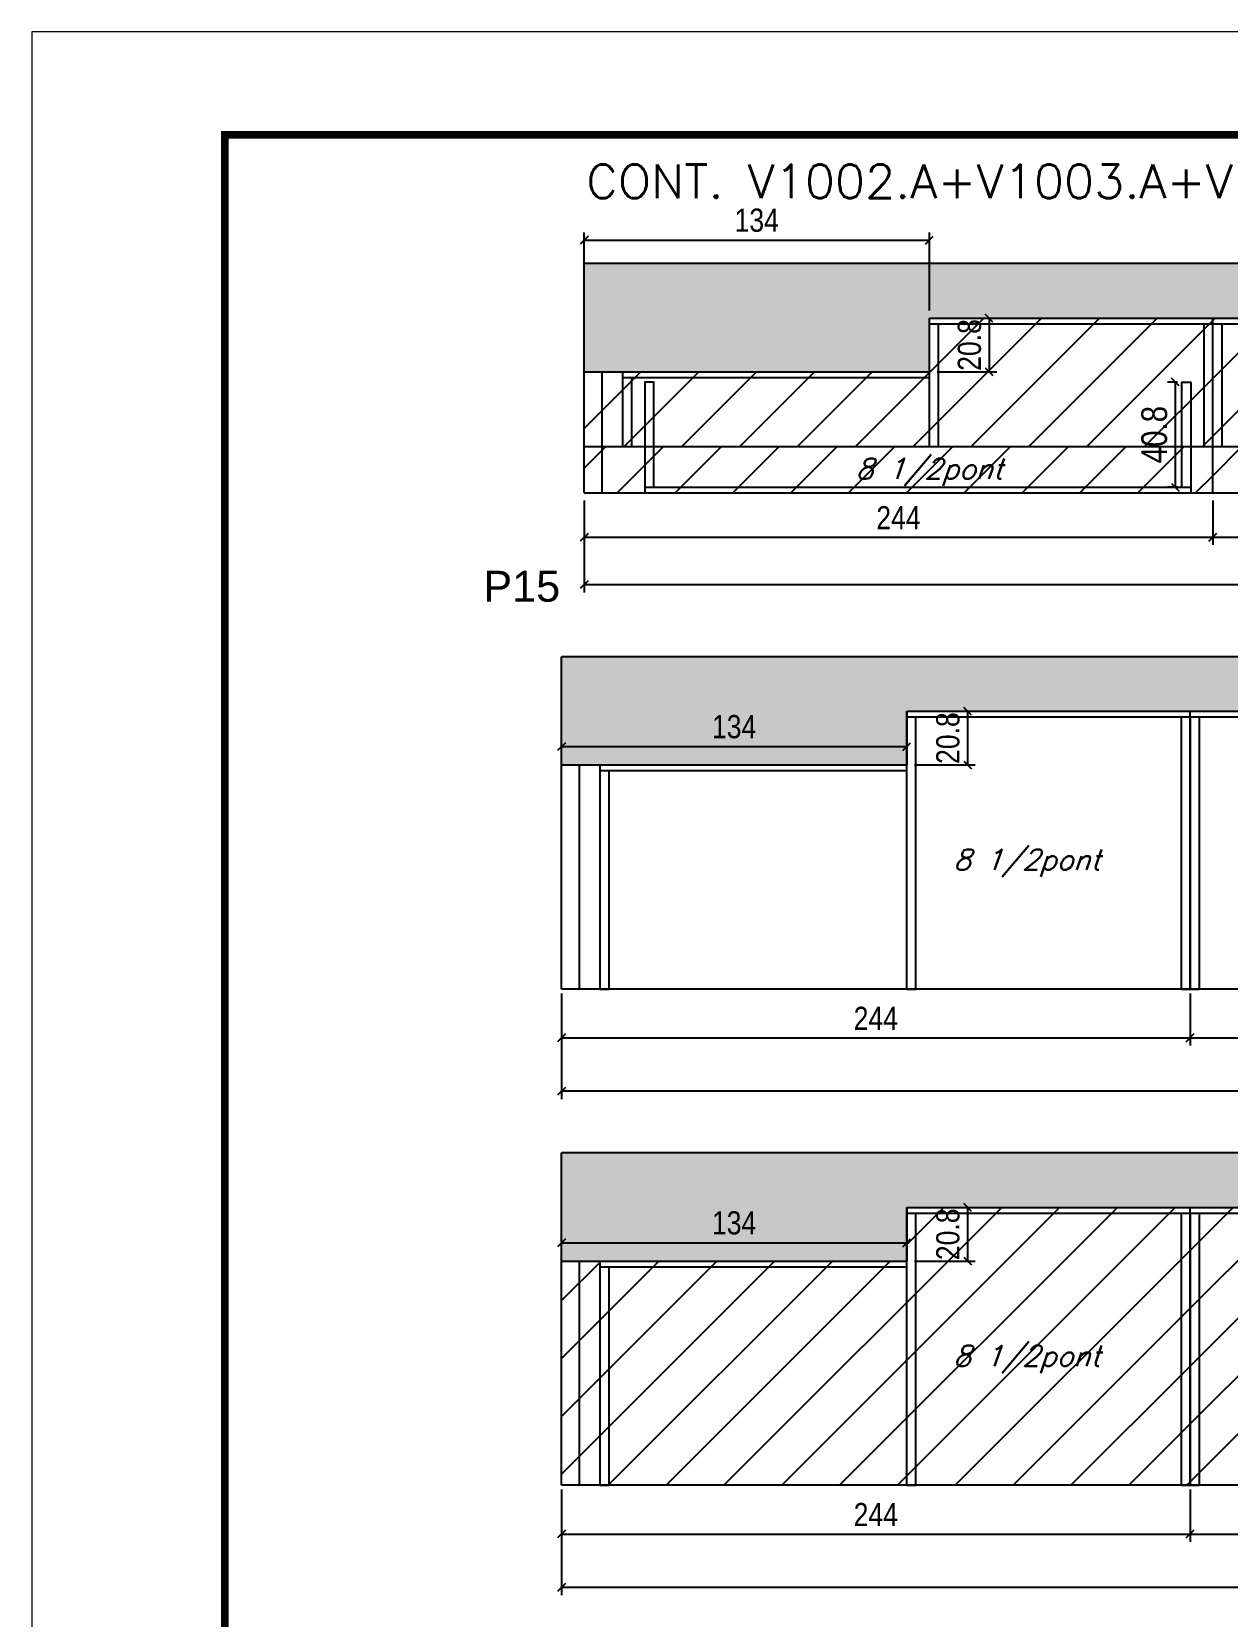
# Model space of a CAD drawing. Extents: x -20960 to -5926, y -2106 to 21915.
# Drawn here: x -7438 to -6974, y 20151 to 20767 of the extents above; entities that cross this region are included whole.
import ezdxf

# ---------------------------------------------------------------- set-up
doc = ezdxf.new("R2010")
doc.units = 0
doc.linetypes.add('DASHED', pattern=[0.75, 0.5, -0.25])
for name, color, linetype in [('5', 5, 'Continuous'), ('COTA', 241, 'Continuous'), ('Painéis', 200, 'Continuous'), ('Reaproveitamento', 251, 'Continuous'), ('SARR_2.2x7', 40, 'Continuous'), ('SARR_3.5x7', 81, 'Continuous'), ('texto', 7, 'Continuous')]:
    doc.layers.add(name, color=color, linetype=linetype)
for name, color, linetype, lineweight in [('Folhas', 255, 'Continuous', 9), ('SARRAFO DE PRESSAO', 251, 'DASHED', 9), ('Texto Seção', 7, 'Continuous', 15)]:
    doc.layers.add(name, color=color, linetype=linetype, lineweight=lineweight)
doc.styles.add('COTA TECNICA', font='techl___.ttf', dxfattribs={"height": 10})
doc.styles.add('COTA TECNICA-50', font='techl___.ttf', dxfattribs={"height": 9})
doc.styles.add('REGUA-120', font='ROMANS.shx', dxfattribs={"height": 15})
doc.styles.add('Romans', font='romans.shx')
doc.styles.get("Standard").update_dxf_attribs({"font": 'arial.ttf'})
doc.dimstyles.new('COTA PAINEL-50', dxfattribs={"dimtxt": 9, "dimasz": 3, "dimexe": 3, "dimexo": 3, "dimgap": 3, "dimtad": 1, "dimdec": 1, "dimzin": 12, "dimdsep": 46, "dimtxsty": 'COTA TECNICA-50', "dimblk1": 'OBLIQUE', "dimblk2": 'OBLIQUE', "dimsah": 1, "dimcen": 0.9, "dimclrd": 4, "dimclre": 4, "dimclrt": 240, "dimadec": 1, "dimazin": 3, "dimtfac": 1, "dimtdec": 1, "dimtmove": 0, "dimatfit": 3, "dimfxl": 1, "dimtolj": 1, "dimtzin": 12, "dimarcsym": 0})
doc.dimstyles.new('PAINEL', dxfattribs={"dimtxt": 10, "dimasz": 3, "dimexe": 3, "dimexo": 3, "dimgap": 3, "dimtad": 1, "dimdec": 1, "dimzin": 12, "dimdsep": 46, "dimtxsty": 'COTA TECNICA', "dimblk1": 'OBLIQUE', "dimblk2": 'OBLIQUE', "dimsah": 1, "dimcen": 0.9, "dimclrd": 4, "dimclre": 4, "dimclrt": 240, "dimadec": 1, "dimazin": 3, "dimtfac": 1, "dimtdec": 1, "dimtmove": 0, "dimatfit": 3, "dimfxl": 1, "dimtolj": 1, "dimtzin": 12, "dimarcsym": 0})
pattern_1 = [(45, (3178.797, 1313.465), (-11.22532, 11.22532), [])]
pattern_2 = [(45, (3170, 2277.15), (-11.22532, 11.22532), [])]

# ---------------------------------------------------------------- blocks, each defined once
blk = doc.blocks.new('9999999999')
at = {"layer": 'Folhas'}
blk.add_lwpolyline([(98138.98, 34190.21), (99623.98, 34190.21), (99623.98, 35240.21), (98138.98, 35240.21)], close=True, dxfattribs=at)
at = {"layer": 'Folhas', "color": 30, "const_width": 3}
blk.add_lwpolyline([(98213.98, 34230.21), (99583.98, 34230.21), (99583.98, 35200.21), (98213.98, 35200.21)], close=True, dxfattribs=at)
blk = doc.blocks.new('_Oblique')
at = {"color": 0, "linetype": 'ByBlock', "lineweight": -2}
blk.add_line((-0.5, -0.5), (0.5, 0.5), dxfattribs=at)
blk = doc.blocks.new('*D7787')
at = {"layer": 'COTA', "color": 4, "lineweight": -2, "transparency": 16777216}
for p, q in [((-7232.86, 20292.7), (-7232.86, 20299.79)), ((-7232.86, 20296.79), (-7098.86, 20296.79)), ((-7098.86, 20292.7), (-7098.86, 20299.79))]:
    blk.add_line(p, q, dxfattribs=at)
at = {"layer": 'Defpoints', "color": 0, "transparency": 16777216}
for p in [(-7098.86, 20296.79), (-7232.86, 20289.7), (-7098.86, 20289.7)]:
    blk.add_point(p, dxfattribs=at)
at = {"layer": 'COTA', "color": 4, "lineweight": -2, "transparency": 16777216, "xscale": 3, "yscale": 3, "zscale": 3, "rotation": 180}
blk.add_blockref('_Oblique', (-7232.86, 20296.79), dxfattribs=at)
at = {"layer": 'COTA', "color": 4, "lineweight": -2, "transparency": 16777216, "xscale": 3, "yscale": 3, "zscale": 3}
blk.add_blockref('_Oblique', (-7098.86, 20296.79), dxfattribs=at)
at = {"layer": 'COTA', "color": 240, "transparency": 16777216, "insert": (-7165.86, 20304.49), "char_height": 9, "attachment_point": 5, "style": 'COTA TECNICA-50'}
blk.add_mtext('\\A1;134', dxfattribs=at)
blk = doc.blocks.new('*D7768')
at = {"layer": 'COTA', "color": 4, "lineweight": -2, "transparency": 16777216}
for p, q in [((-7232.86, 20201.05), (-7232.86, 20180.78)), ((-6988.86, 20201.05), (-6988.86, 20180.78)), ((-7232.86, 20183.78), (-6988.86, 20183.78))]:
    blk.add_line(p, q, dxfattribs=at)
at = {"layer": 'Defpoints', "color": 0, "transparency": 16777216}
for p in [(-7232.86, 20204.05), (-6988.86, 20204.05), (-6988.86, 20183.78)]:
    blk.add_point(p, dxfattribs=at)
at = {"layer": 'COTA', "color": 4, "lineweight": -2, "transparency": 16777216, "xscale": 3, "yscale": 3, "zscale": 3, "rotation": 180}
blk.add_blockref('_Oblique', (-7232.86, 20183.78), dxfattribs=at)
at = {"layer": 'COTA', "color": 4, "lineweight": -2, "transparency": 16777216, "xscale": 3, "yscale": 3, "zscale": 3}
blk.add_blockref('_Oblique', (-6988.86, 20183.78), dxfattribs=at)
at = {"layer": 'COTA', "color": 240, "transparency": 16777216, "insert": (-7110.86, 20191.34), "char_height": 9, "attachment_point": 5, "style": 'COTA TECNICA-50'}
blk.add_mtext('\\A1;244', dxfattribs=at)
blk = doc.blocks.new('*D7769')
at = {"layer": 'COTA', "color": 4, "lineweight": -2, "transparency": 16777216}
for p, q in [((-6988.86, 20201.05), (-6988.86, 20180.78)), ((-6744.86, 20201.05), (-6744.86, 20180.78)), ((-6988.86, 20183.78), (-6744.86, 20183.78))]:
    blk.add_line(p, q, dxfattribs=at)
at = {"layer": 'Defpoints', "color": 0, "transparency": 16777216}
for p in [(-6988.86, 20204.05), (-6744.86, 20204.05), (-6744.86, 20183.78)]:
    blk.add_point(p, dxfattribs=at)
at = {"layer": 'COTA', "color": 4, "lineweight": -2, "transparency": 16777216, "xscale": 3, "yscale": 3, "zscale": 3, "rotation": 180}
blk.add_blockref('_Oblique', (-6988.86, 20183.78), dxfattribs=at)
at = {"layer": 'COTA', "color": 4, "lineweight": -2, "transparency": 16777216, "xscale": 3, "yscale": 3, "zscale": 3}
blk.add_blockref('_Oblique', (-6744.86, 20183.78), dxfattribs=at)
at = {"layer": 'COTA', "color": 240, "transparency": 16777216, "insert": (-6866.86, 20191.34), "char_height": 9, "attachment_point": 5, "style": 'COTA TECNICA-50'}
blk.add_mtext('\\A1;244', dxfattribs=at)
blk = doc.blocks.new('*D7771')
at = {"layer": 'COTA', "color": 4, "lineweight": -2, "transparency": 16777216}
for p, q in [((-7232.86, 20201.05), (-7232.86, 20160.04)), ((-6522.86, 20201.05), (-6522.86, 20160.04)), ((-6522.86, 20163.04), (-7232.86, 20163.04))]:
    blk.add_line(p, q, dxfattribs=at)
at = {"layer": 'Defpoints', "color": 0, "transparency": 16777216}
for p in [(-7232.86, 20204.05), (-6522.86, 20204.05), (-7232.86, 20163.04)]:
    blk.add_point(p, dxfattribs=at)
at = {"layer": 'COTA', "color": 4, "lineweight": -2, "transparency": 16777216, "xscale": 3, "yscale": 3, "zscale": 3, "rotation": 180}
blk.add_blockref('_Oblique', (-7232.86, 20163.04), dxfattribs=at)
at = {"layer": 'COTA', "color": 4, "lineweight": -2, "transparency": 16777216, "xscale": 3, "yscale": 3, "zscale": 3}
blk.add_blockref('_Oblique', (-6522.86, 20163.04), dxfattribs=at)
at = {"layer": 'COTA', "color": 240, "transparency": 16777216, "insert": (-6877.86, 20170.63), "char_height": 9, "attachment_point": 5, "style": 'COTA TECNICA-50'}
blk.add_mtext('\\A1;710', dxfattribs=at)
blk = doc.blocks.new('*D7790')
at = {"layer": 'COTA', "color": 4, "lineweight": -2, "transparency": 16777216}
for p, q in [((-7095.86, 20310.5), (-7072.24, 20310.5)), ((-7075.24, 20310.5), (-7075.24, 20289.7)), ((-7095.86, 20289.7), (-7072.24, 20289.7))]:
    blk.add_line(p, q, dxfattribs=at)
at = {"layer": 'Defpoints', "color": 0, "transparency": 16777216}
for p in [(-7098.86, 20310.5), (-7098.86, 20289.7), (-7075.24, 20289.7)]:
    blk.add_point(p, dxfattribs=at)
at = {"layer": 'COTA', "color": 4, "lineweight": -2, "transparency": 16777216, "xscale": 3, "yscale": 3, "zscale": 3}
for p, rotation in [((-7075.24, 20310.5), 90), ((-7075.24, 20289.7), 270)]:
    blk.add_blockref('_Oblique', p, dxfattribs=dict(at, rotation=rotation))
at = {"layer": 'COTA', "color": 240, "transparency": 16777216, "insert": (-7082.85, 20300.1), "char_height": 9, "attachment_point": 5, "rotation": 90, "style": 'COTA TECNICA-50'}
blk.add_mtext('\\A1;20.8', dxfattribs=at)
blk = doc.blocks.new('*D7774')
at = {"layer": 'COTA', "color": 4, "lineweight": -2, "transparency": 16777216}
for p, q in [((-7224.07, 20584.84), (-7224.07, 20567.63)), ((-6980.07, 20584.84), (-6980.07, 20567.63)), ((-7224.07, 20570.63), (-6980.07, 20570.63))]:
    blk.add_line(p, q, dxfattribs=at)
at = {"layer": 'Defpoints', "color": 0, "transparency": 16777216}
for p in [(-7224.07, 20587.84), (-6980.07, 20587.84), (-6980.07, 20570.63)]:
    blk.add_point(p, dxfattribs=at)
at = {"layer": 'COTA', "color": 4, "lineweight": -2, "transparency": 16777216, "xscale": 3, "yscale": 3, "zscale": 3, "rotation": 180}
blk.add_blockref('_Oblique', (-7224.07, 20570.63), dxfattribs=at)
at = {"layer": 'COTA', "color": 4, "lineweight": -2, "transparency": 16777216, "xscale": 3, "yscale": 3, "zscale": 3}
blk.add_blockref('_Oblique', (-6980.07, 20570.63), dxfattribs=at)
at = {"layer": 'COTA', "color": 240, "transparency": 16777216, "insert": (-7102.07, 20578.2), "char_height": 9, "attachment_point": 5, "style": 'COTA TECNICA-50'}
blk.add_mtext('\\A1;244', dxfattribs=at)
blk = doc.blocks.new('*D7775')
at = {"layer": 'COTA', "color": 4, "lineweight": -2, "transparency": 16777216}
for p, q in [((-6980.07, 20584.84), (-6980.07, 20567.63)), ((-6736.07, 20584.84), (-6736.07, 20567.63)), ((-6980.07, 20570.63), (-6736.07, 20570.63))]:
    blk.add_line(p, q, dxfattribs=at)
at = {"layer": 'Defpoints', "color": 0, "transparency": 16777216}
for p in [(-6980.07, 20587.84), (-6736.07, 20587.84), (-6736.07, 20570.63)]:
    blk.add_point(p, dxfattribs=at)
at = {"layer": 'COTA', "color": 4, "lineweight": -2, "transparency": 16777216, "xscale": 3, "yscale": 3, "zscale": 3, "rotation": 180}
blk.add_blockref('_Oblique', (-6980.07, 20570.63), dxfattribs=at)
at = {"layer": 'COTA', "color": 4, "lineweight": -2, "transparency": 16777216, "xscale": 3, "yscale": 3, "zscale": 3}
blk.add_blockref('_Oblique', (-6736.07, 20570.63), dxfattribs=at)
at = {"layer": 'COTA', "color": 240, "transparency": 16777216, "insert": (-6858.07, 20578.2), "char_height": 9, "attachment_point": 5, "style": 'COTA TECNICA-50'}
blk.add_mtext('\\A1;244', dxfattribs=at)
blk = doc.blocks.new('*D7777')
at = {"layer": 'COTA', "color": 4, "lineweight": -2, "transparency": 16777216}
for p, q in [((-7224.07, 20584.84), (-7224.07, 20549.17)), ((-6514.07, 20584.84), (-6514.07, 20549.17)), ((-6514.07, 20552.17), (-7224.07, 20552.17))]:
    blk.add_line(p, q, dxfattribs=at)
at = {"layer": 'Defpoints', "color": 0, "transparency": 16777216}
for p in [(-7224.07, 20587.84), (-6514.07, 20587.84), (-7224.07, 20552.17)]:
    blk.add_point(p, dxfattribs=at)
at = {"layer": 'COTA', "color": 4, "lineweight": -2, "transparency": 16777216, "xscale": 3, "yscale": 3, "zscale": 3, "rotation": 180}
blk.add_blockref('_Oblique', (-7224.07, 20552.17), dxfattribs=at)
at = {"layer": 'COTA', "color": 4, "lineweight": -2, "transparency": 16777216, "xscale": 3, "yscale": 3, "zscale": 3}
blk.add_blockref('_Oblique', (-6514.07, 20552.17), dxfattribs=at)
at = {"layer": 'COTA', "color": 240, "transparency": 16777216, "insert": (-6869.07, 20559.76), "char_height": 9, "attachment_point": 5, "style": 'COTA TECNICA-50'}
blk.add_mtext('\\A1;710', dxfattribs=at)
blk = doc.blocks.new('*D7793')
at = {"layer": 'COTA', "color": 4, "lineweight": -2, "transparency": 16777216}
for p, q in [((-7224.07, 20637.84), (-7224.07, 20688.91)), ((-7090.07, 20658.64), (-7090.07, 20688.91)), ((-7224.07, 20685.91), (-7090.07, 20685.91))]:
    blk.add_line(p, q, dxfattribs=at)
at = {"layer": 'Defpoints', "color": 0, "transparency": 16777216}
for p in [(-7090.07, 20685.91), (-7090.07, 20655.64), (-7224.07, 20634.84)]:
    blk.add_point(p, dxfattribs=at)
at = {"layer": 'COTA', "color": 4, "lineweight": -2, "transparency": 16777216, "xscale": 3, "yscale": 3, "zscale": 3, "rotation": 180}
blk.add_blockref('_Oblique', (-7224.07, 20685.91), dxfattribs=at)
at = {"layer": 'COTA', "color": 4, "lineweight": -2, "transparency": 16777216, "xscale": 3, "yscale": 3, "zscale": 3}
blk.add_blockref('_Oblique', (-7090.07, 20685.91), dxfattribs=at)
at = {"layer": 'COTA', "color": 240, "transparency": 16777216, "insert": (-7157.07, 20693.61), "char_height": 9, "attachment_point": 5, "style": 'COTA TECNICA-50'}
blk.add_mtext('\\A1;134', dxfattribs=at)
blk = doc.blocks.new('*D7795')
at = {"layer": 'COTA', "color": 4, "lineweight": -2, "transparency": 16777216}
for p, q in [((-7087.07, 20655.64), (-7063.88, 20655.64)), ((-7066.88, 20655.64), (-7066.88, 20634.84)), ((-7087.07, 20634.84), (-7063.88, 20634.84))]:
    blk.add_line(p, q, dxfattribs=at)
at = {"layer": 'Defpoints', "color": 0, "transparency": 16777216}
for p in [(-7090.07, 20655.64), (-7090.07, 20634.84), (-7066.88, 20634.84)]:
    blk.add_point(p, dxfattribs=at)
at = {"layer": 'COTA', "color": 4, "lineweight": -2, "transparency": 16777216, "xscale": 3, "yscale": 3, "zscale": 3}
for p, rotation in [((-7066.88, 20655.64), 90), ((-7066.88, 20634.84), 270)]:
    blk.add_blockref('_Oblique', p, dxfattribs=dict(at, rotation=rotation))
at = {"layer": 'COTA', "color": 240, "transparency": 16777216, "insert": (-7074.49, 20645.24), "char_height": 9, "attachment_point": 5, "rotation": 90, "style": 'COTA TECNICA-50'}
blk.add_mtext('\\A1;20.8', dxfattribs=at)
blk = doc.blocks.new('*D7778')
at = {"layer": 'COTA', "color": 4, "lineweight": -2, "ltscale": 25, "transparency": 16777216}
for p, q in [((-6993.79, 20630.84), (-6997.61, 20630.84)), ((-6994.61, 20630.84), (-6994.61, 20590.04)), ((-6993.79, 20590.04), (-6997.61, 20590.04))]:
    blk.add_line(p, q, dxfattribs=at)
at = {"layer": 'Defpoints', "color": 0, "ltscale": 25, "transparency": 16777216}
for p in [(-6990.79, 20630.84), (-6994.61, 20590.04), (-6990.79, 20590.04)]:
    blk.add_point(p, dxfattribs=at)
at = {"layer": 'COTA', "color": 4, "lineweight": -2, "ltscale": 25, "transparency": 16777216, "xscale": 3, "yscale": 3, "zscale": 3}
for p, rotation in [((-6994.61, 20630.84), 90), ((-6994.61, 20590.04), 270)]:
    blk.add_blockref('_Oblique', p, dxfattribs=dict(at, rotation=rotation))
at = {"layer": 'COTA', "color": 240, "ltscale": 25, "transparency": 16777216, "insert": (-7002.74, 20610.44), "char_height": 10, "attachment_point": 5, "rotation": 90, "style": 'COTA TECNICA'}
blk.add_mtext('\\A1;40.8', dxfattribs=at)
blk = doc.blocks.new('*D7801')
at = {"layer": 'COTA', "color": 4, "lineweight": -2, "transparency": 16777216}
for p, q in [((-7232.86, 20485.27), (-7232.86, 20492.37)), ((-7098.86, 20485.27), (-7098.86, 20492.37)), ((-7232.86, 20489.37), (-7098.86, 20489.37))]:
    blk.add_line(p, q, dxfattribs=at)
at = {"layer": 'Defpoints', "color": 0, "transparency": 16777216}
for p in [(-7098.86, 20489.37), (-7232.86, 20482.27), (-7098.86, 20482.27)]:
    blk.add_point(p, dxfattribs=at)
at = {"layer": 'COTA', "color": 4, "lineweight": -2, "transparency": 16777216, "xscale": 3, "yscale": 3, "zscale": 3, "rotation": 180}
blk.add_blockref('_Oblique', (-7232.86, 20489.37), dxfattribs=at)
at = {"layer": 'COTA', "color": 4, "lineweight": -2, "transparency": 16777216, "xscale": 3, "yscale": 3, "zscale": 3}
blk.add_blockref('_Oblique', (-7098.86, 20489.37), dxfattribs=at)
at = {"layer": 'COTA', "color": 240, "transparency": 16777216, "insert": (-7165.86, 20497.06), "char_height": 9, "attachment_point": 5, "style": 'COTA TECNICA-50'}
blk.add_mtext('\\A1;134', dxfattribs=at)
blk = doc.blocks.new('*D7781')
at = {"layer": 'COTA', "color": 4, "lineweight": -2, "transparency": 16777216}
for p, q in [((-7232.86, 20393.62), (-7232.86, 20373.35)), ((-6988.86, 20393.62), (-6988.86, 20373.35)), ((-7232.86, 20376.35), (-6988.86, 20376.35))]:
    blk.add_line(p, q, dxfattribs=at)
at = {"layer": 'Defpoints', "color": 0, "transparency": 16777216}
for p in [(-7232.86, 20396.62), (-6988.86, 20396.62), (-6988.86, 20376.35)]:
    blk.add_point(p, dxfattribs=at)
at = {"layer": 'COTA', "color": 4, "lineweight": -2, "transparency": 16777216, "xscale": 3, "yscale": 3, "zscale": 3, "rotation": 180}
blk.add_blockref('_Oblique', (-7232.86, 20376.35), dxfattribs=at)
at = {"layer": 'COTA', "color": 4, "lineweight": -2, "transparency": 16777216, "xscale": 3, "yscale": 3, "zscale": 3}
blk.add_blockref('_Oblique', (-6988.86, 20376.35), dxfattribs=at)
at = {"layer": 'COTA', "color": 240, "transparency": 16777216, "insert": (-7110.86, 20383.91), "char_height": 9, "attachment_point": 5, "style": 'COTA TECNICA-50'}
blk.add_mtext('\\A1;244', dxfattribs=at)
blk = doc.blocks.new('*D7782')
at = {"layer": 'COTA', "color": 4, "lineweight": -2, "transparency": 16777216}
for p, q in [((-6988.86, 20393.62), (-6988.86, 20373.35)), ((-6744.86, 20393.62), (-6744.86, 20373.35)), ((-6988.86, 20376.35), (-6744.86, 20376.35))]:
    blk.add_line(p, q, dxfattribs=at)
at = {"layer": 'Defpoints', "color": 0, "transparency": 16777216}
for p in [(-6988.86, 20396.62), (-6744.86, 20396.62), (-6744.86, 20376.35)]:
    blk.add_point(p, dxfattribs=at)
at = {"layer": 'COTA', "color": 4, "lineweight": -2, "transparency": 16777216, "xscale": 3, "yscale": 3, "zscale": 3, "rotation": 180}
blk.add_blockref('_Oblique', (-6988.86, 20376.35), dxfattribs=at)
at = {"layer": 'COTA', "color": 4, "lineweight": -2, "transparency": 16777216, "xscale": 3, "yscale": 3, "zscale": 3}
blk.add_blockref('_Oblique', (-6744.86, 20376.35), dxfattribs=at)
at = {"layer": 'COTA', "color": 240, "transparency": 16777216, "insert": (-6866.86, 20383.91), "char_height": 9, "attachment_point": 5, "style": 'COTA TECNICA-50'}
blk.add_mtext('\\A1;244', dxfattribs=at)
blk = doc.blocks.new('*D7784')
at = {"layer": 'COTA', "color": 4, "lineweight": -2, "transparency": 16777216}
for p, q in [((-7232.86, 20393.62), (-7232.86, 20352.61)), ((-6522.86, 20393.62), (-6522.86, 20352.61)), ((-6522.86, 20355.61), (-7232.86, 20355.61))]:
    blk.add_line(p, q, dxfattribs=at)
at = {"layer": 'Defpoints', "color": 0, "transparency": 16777216}
for p in [(-7232.86, 20396.62), (-6522.86, 20396.62), (-7232.86, 20355.61)]:
    blk.add_point(p, dxfattribs=at)
at = {"layer": 'COTA', "color": 4, "lineweight": -2, "transparency": 16777216, "xscale": 3, "yscale": 3, "zscale": 3, "rotation": 180}
blk.add_blockref('_Oblique', (-7232.86, 20355.61), dxfattribs=at)
at = {"layer": 'COTA', "color": 4, "lineweight": -2, "transparency": 16777216, "xscale": 3, "yscale": 3, "zscale": 3}
blk.add_blockref('_Oblique', (-6522.86, 20355.61), dxfattribs=at)
at = {"layer": 'COTA', "color": 240, "transparency": 16777216, "insert": (-6877.86, 20363.2), "char_height": 9, "attachment_point": 5, "style": 'COTA TECNICA-50'}
blk.add_mtext('\\A1;710', dxfattribs=at)
blk = doc.blocks.new('*D7804')
at = {"layer": 'COTA', "color": 4, "lineweight": -2, "transparency": 16777216}
for p, q in [((-7095.86, 20503.07), (-7072.24, 20503.07)), ((-7075.24, 20503.07), (-7075.24, 20482.27)), ((-7095.86, 20482.27), (-7072.24, 20482.27))]:
    blk.add_line(p, q, dxfattribs=at)
at = {"layer": 'Defpoints', "color": 0, "transparency": 16777216}
for p in [(-7098.86, 20503.07), (-7098.86, 20482.27), (-7075.24, 20482.27)]:
    blk.add_point(p, dxfattribs=at)
at = {"layer": 'COTA', "color": 4, "lineweight": -2, "transparency": 16777216, "xscale": 3, "yscale": 3, "zscale": 3}
for p, rotation in [((-7075.24, 20503.07), 90), ((-7075.24, 20482.27), 270)]:
    blk.add_blockref('_Oblique', p, dxfattribs=dict(at, rotation=rotation))
at = {"layer": 'COTA', "color": 240, "transparency": 16777216, "insert": (-7082.85, 20492.67), "char_height": 9, "attachment_point": 5, "rotation": 90, "style": 'COTA TECNICA-50'}
blk.add_mtext('\\A1;20.8', dxfattribs=at)

msp = doc.modelspace()

# ---------------------------------------------------------------- hatches: boundary and pattern name
at = {"layer": 'COTA', "linetype": 'ByBlock'}
h = msp.add_hatch(dxfattribs=at)
h.set_pattern_fill('AR-CONC', color=256, scale=0.03)
h.set_pattern_definition([(50, (4763.7966, 1313.4652), (5.4655401, -0.4781726), [0.5715, -6.2865]), (355, (4763.7966, 1313.465), (-1.0573026, 5.7317054), [0.4572, -5.0292175]), (100.451445, (4764.252, 1313.4254), (4.4082374, 5.2535326), [0.4857003, -5.3427073]), (46.1842, (4763.7966, 1314.989), (8.1323712, -1.2612698), [0.85725, -9.42975]), (96.635558, (4764.474, 1314.884), (7.122124, 7.4227837), [0.7285507, -8.0140682]), (351.18415, (4763.7966, 1314.989), (7.122124, 7.4227837), [0.685799, -7.543792]), (21, (4764.5586, 1314.6082), (4.5484317, -3.06795595), [0.5715, -6.2865]), (326, (4764.5586, 1314.608), (1.8540609, 5.525639), [0.4572, -5.0292]), (71.451445, (4764.9376, 1314.3526), (6.4024926, 2.4576831), [0.4857003, -5.3426981]), (37.5, (4763.7966, 1313.4652), (0.0926581, 2.53665117), [0, -4.96824, 0, -5.1054, 0, -5.04825]), (7.5, (4763.7966, 1313.4652), (2.00458988, 3.00541724), [0, -2.91084, 0, -4.85394, 0, -1.92405]), (327.5, (4762.0973, 1313.4652), (4.06771786, -0.17186232), [0, -1.905, 0, -5.9436, 0, -7.8867]), (317.5, (4761.3353, 1313.4652), (4.44387544, 0.76279473), [0, -2.4765, 0, -3.94716, 0, -5.6007])])
h.paths.add_polyline_path([(-7090.07, 20634.84), (-7090.07, 20655.64), (-6648.07, 20655.64), (-6648.07, 20634.84), (-6514.07, 20634.84), (-6514.07, 20676.84), (-7224.07, 20676.84), (-7224.07, 20634.84)])
h = msp.add_hatch(dxfattribs=at)
h.set_pattern_fill('AR-CONC', color=256, scale=0.03)
h.set_pattern_definition([(50, (4755, 1361.823), (5.4655401, -0.4781726), [0.5715, -6.2865]), (355, (4755, 1361.823), (-1.0573026, 5.7317054), [0.4572, -5.0292175]), (100.451445, (4755.4555, 1361.783), (4.4082374, 5.2535326), [0.4857003, -5.3427073]), (46.1842, (4755, 1363.347), (8.1323712, -1.2612698), [0.85725, -9.42975]), (96.635558, (4755.678, 1363.242), (7.122124, 7.4227837), [0.7285507, -8.0140682]), (351.18415, (4755, 1363.347), (7.122124, 7.4227837), [0.685799, -7.543792]), (21, (4755.762, 1362.966), (4.5484317, -3.06795595), [0.5715, -6.2865]), (326, (4755.762, 1362.966), (1.8540609, 5.525639), [0.4572, -5.0292]), (71.451445, (4756.141, 1362.7103), (6.4024926, 2.4576831), [0.4857003, -5.3426981]), (37.5, (4755, 1361.823), (0.0926581, 2.53665117), [0, -4.96824, 0, -5.1054, 0, -5.04825]), (7.5, (4755, 1361.823), (2.00458988, 3.00541724), [0, -2.91084, 0, -4.85394, 0, -1.92405]), (327.5, (4753.3007, 1361.823), (4.06771786, -0.17186232), [0, -1.905, 0, -5.9436, 0, -7.8867]), (317.5, (4752.5387, 1361.823), (4.44387544, 0.76279473), [0, -2.4765, 0, -3.94716, 0, -5.6007])])
h.paths.add_polyline_path([(-7232.86, 20524.27), (-7232.86, 20482.27), (-7098.86, 20482.27), (-7098.86, 20503.07), (-6656.86, 20503.07), (-6656.86, 20482.27), (-6522.86, 20482.27), (-6522.86, 20524.27)])
h = msp.add_hatch(dxfattribs=at)
h.set_pattern_fill('AR-CONC', color=256, scale=0.03)
h.set_pattern_definition([(50, (4755, 1169.252), (5.4655401, -0.4781726), [0.5715, -6.2865]), (355, (4755, 1169.252), (-1.0573026, 5.7317054), [0.4572, -5.0292175]), (100.451445, (4755.4555, 1169.212), (4.4082374, 5.2535326), [0.4857003, -5.3427073]), (46.1842, (4755, 1170.776), (8.1323712, -1.2612698), [0.85725, -9.42975]), (96.635558, (4755.678, 1170.671), (7.122124, 7.4227837), [0.7285507, -8.0140682]), (351.18415, (4755, 1170.776), (7.122124, 7.4227837), [0.685799, -7.543792]), (21, (4755.762, 1170.395), (4.5484317, -3.06795595), [0.5715, -6.2865]), (326, (4755.762, 1170.395), (1.8540609, 5.525639), [0.4572, -5.0292]), (71.451445, (4756.141, 1170.139), (6.4024926, 2.4576831), [0.4857003, -5.3426981]), (37.5, (4755, 1169.2518), (0.0926581, 2.53665117), [0, -4.96824, 0, -5.1054, 0, -5.04825]), (7.5, (4755, 1169.2518), (2.00458988, 3.00541724), [0, -2.91084, 0, -4.85394, 0, -1.92405]), (327.5, (4753.3007, 1169.2518), (4.06771786, -0.17186232), [0, -1.905, 0, -5.9436, 0, -7.8867]), (317.5, (4752.5387, 1169.2518), (4.44387544, 0.76279473), [0, -2.4765, 0, -3.94716, 0, -5.6007])])
h.paths.add_polyline_path([(-7232.86, 20331.7), (-7232.86, 20289.7), (-7098.86, 20289.7), (-7098.86, 20310.5), (-6656.86, 20310.5), (-6656.86, 20289.7), (-6522.86, 20289.7), (-6522.86, 20331.7)])
at = {"layer": 'Reaproveitamento', "transparency": 33554684}
h = msp.add_hatch(dxfattribs=at)
h.set_pattern_fill('ANSI31', color=256, scale=5)
h.set_pattern_definition(pattern_1)
h.paths.add_polyline_path([(-6980.07, 20605.84), (-6980.07, 20655.64), (-7090.07, 20655.64), (-7090.07, 20634.84), (-7224.07, 20634.84), (-7224.07, 20605.84)])
h = msp.add_hatch(dxfattribs=at)
h.set_pattern_fill('ANSI31', color=256, scale=5)
h.set_pattern_definition(pattern_1)
h.paths.add_polyline_path([(-6980.07, 20655.64), (-6980.07, 20605.84), (-6736.07, 20605.84), (-6736.07, 20655.64)])
h = msp.add_hatch(dxfattribs=at)
h.set_pattern_fill('ANSI31', color=256, scale=5)
h.set_pattern_definition(pattern_2)
h.paths.add_polyline_path([(-6980.07, 20587.84), (-6980.07, 20605.84), (-7224.07, 20605.84), (-7224.07, 20587.84)])
h = msp.add_hatch(dxfattribs=at)
h.set_pattern_fill('ANSI31', color=256, scale=5)
h.set_pattern_definition(pattern_2)
h.paths.add_polyline_path([(-6980.07, 20605.84), (-6980.07, 20587.84), (-6736.07, 20587.84), (-6736.07, 20605.84)])
h = msp.add_hatch(dxfattribs=at)
h.set_pattern_fill('ANSI31', color=256, scale=5)
h.set_pattern_definition(pattern_2)
h.paths.add_polyline_path([(-6988.86, 20202.7), (-6988.86, 20310.5), (-7098.86, 20310.5), (-7098.86, 20289.7), (-7232.86, 20289.7), (-7232.86, 20202.7)])
h = msp.add_hatch(dxfattribs=at)
h.set_pattern_fill('ANSI31', color=256, scale=5)
h.set_pattern_definition(pattern_2)
h.paths.add_polyline_path([(-6744.86, 20202.7), (-6744.86, 20310.5), (-6988.86, 20310.5), (-6988.86, 20202.7)])

# ---------------------------------------------------------------- linework, layer by layer
at = {"layer": 'COTA', "linetype": 'ByBlock'}
for p, q in [((-7224.07, 20634.84), (-7224.07, 20676.84)), ((-6514.07, 20676.84), (-7224.07, 20676.84)), ((-7232.86, 20482.27), (-7232.86, 20524.27)), ((-6522.86, 20524.27), (-7232.86, 20524.27)), ((-7232.86, 20289.7), (-7232.86, 20331.7)), ((-6522.86, 20331.7), (-7232.86, 20331.7))]:
    msp.add_line(p, q, dxfattribs=at)
at = {"layer": 'Painéis'}
for p, q in [((-7090.07, 20655.64), (-6648.07, 20655.64)), ((-7090.07, 20634.84), (-7090.07, 20655.64)), ((-6980.07, 20587.84), (-6980.07, 20655.64)), ((-7224.07, 20634.84), (-7090.07, 20634.84)), ((-7224.07, 20587.84), (-7224.07, 20634.84)), ((-7224.07, 20605.84), (-6514.07, 20605.84)), ((-7224.07, 20587.84), (-6514.07, 20587.84)), ((-7098.86, 20503.07), (-6656.86, 20503.07)), ((-7098.86, 20503.07), (-7098.86, 20482.27)), ((-6988.86, 20395.27), (-6988.86, 20503.07)), ((-7232.86, 20482.27), (-7098.86, 20482.27)), ((-7232.86, 20395.27), (-7232.86, 20482.27)), ((-6522.86, 20395.27), (-7232.86, 20395.27)), ((-7098.86, 20310.5), (-6656.86, 20310.5)), ((-7098.86, 20310.5), (-7098.86, 20289.7)), ((-6988.86, 20202.7), (-6988.86, 20310.5)), ((-7232.86, 20289.7), (-7098.86, 20289.7)), ((-7232.86, 20202.7), (-7232.86, 20289.7)), ((-6522.86, 20202.7), (-7232.86, 20202.7))]:
    msp.add_line(p, q, dxfattribs=at)
at = {"layer": 'SARR_2.2x7', "linetype": 'Continuous'}
for p, q in [((-7090.07, 20653.44), (-6980.07, 20653.44)), ((-6980.07, 20653.44), (-6736.07, 20653.44)), ((-7217.07, 20605.84), (-7217.07, 20634.84)), ((-7209.07, 20632.64), (-7090.07, 20632.64)), ((-7217.07, 20587.84), (-7217.07, 20605.84)), ((-7098.86, 20500.87), (-6988.86, 20500.87)), ((-6988.86, 20500.87), (-6744.86, 20500.87)), ((-7225.86, 20395.27), (-7225.86, 20482.27)), ((-7217.86, 20480.07), (-7098.86, 20480.07)), ((-7098.86, 20308.3), (-6988.86, 20308.3)), ((-6988.86, 20308.3), (-6744.86, 20308.3)), ((-7225.86, 20202.7), (-7225.86, 20289.7)), ((-7217.86, 20287.5), (-7098.86, 20287.5))]:
    msp.add_line(p, q, dxfattribs=at)
at = {"layer": 'SARR_2.2x7', "linetype": 'Continuous', "ltscale": 50}
msp.add_line((-7200.57, 20590.04), (-6988.59, 20590.04), dxfattribs=at)
at = {"layer": 'SARR_3.5x7'}
for p, q in [((-7090.07, 20605.84), (-7090.07, 20655.64)), ((-7086.57, 20605.84), (-7086.57, 20653.44)), ((-6983.59, 20653.44), (-6983.59, 20605.84)), ((-6976.54, 20653.44), (-6976.54, 20605.84)), ((-7209.07, 20605.84), (-7209.07, 20634.84)), ((-7205.57, 20605.84), (-7205.57, 20632.64)), ((-7098.86, 20395.27), (-7098.86, 20503.07)), ((-7095.36, 20395.27), (-7095.36, 20500.87)), ((-6992.39, 20500.87), (-6992.39, 20395.27)), ((-6988.86, 20500.87), (-6988.86, 20395.27)), ((-6985.34, 20500.87), (-6985.34, 20395.27)), ((-7217.86, 20395.27), (-7217.86, 20482.27)), ((-7214.36, 20395.27), (-7214.36, 20480.07)), ((-7217.86, 20395.27), (-7214.36, 20395.27)), ((-7098.86, 20395.27), (-7095.36, 20395.27)), ((-6992.39, 20395.27), (-6985.34, 20395.27)), ((-7098.86, 20202.7), (-7098.86, 20310.5)), ((-7095.36, 20202.7), (-7095.36, 20308.3)), ((-6992.39, 20308.3), (-6992.39, 20202.7)), ((-6988.86, 20308.3), (-6988.86, 20202.7)), ((-6985.34, 20308.3), (-6985.34, 20202.7)), ((-7217.86, 20202.7), (-7217.86, 20289.7)), ((-7214.36, 20202.7), (-7214.36, 20287.5)), ((-7217.86, 20202.7), (-7214.36, 20202.7)), ((-7098.86, 20202.7), (-7095.36, 20202.7)), ((-6992.39, 20202.7), (-6985.34, 20202.7))]:
    msp.add_line(p, q, dxfattribs=at)
for points in [[(-7197.07, 20590.04), (-7197.07, 20630.84), (-7200.57, 20630.84), (-7200.57, 20587.84)], [(-6992.09, 20590.04), (-6992.09, 20630.84), (-6988.59, 20630.84), (-6988.59, 20587.84)]]:
    msp.add_lwpolyline(points, dxfattribs=at)

# ---------------------------------------------------------------- block references
at = {"layer": 'SARRAFO DE PRESSAO', "color": 6, "linetype": 'ByBlock'}
msp.add_blockref('9999999999', (-105577.48, -14473.39), dxfattribs=at)

# ---------------------------------------------------------------- texts
at = {"layer": '5', "linetype": 'Continuous'}
msp.add_text('P15', height=12, rotation=0.00004, dxfattribs=at).set_placement((-7263.2, 20545.6))
at = {"layer": 'texto', "color": 2, "char_height": 8, "attachment_point": 5, "style": 'Romans'}
for insert in [(-7090.08, 20595.9), (-7052.21, 20444.17), (-7052.21, 20251.6)]:
    msp.add_mtext('{\\Q19;\\C256;8 1/2pont}', dxfattribs=dict(at, insert=insert))
at = {"layer": 'Texto Seção', "style": 'REGUA-120', "width": 1.05}
msp.add_text('CONT. V1002.A+V1003.A+V1004.A', height=13, dxfattribs=at).set_placement((-7223.24, 20702.24))

# ---------------------------------------------------------------- dimensions: what is measured, and where the dimension line sits
at = {"layer": 'COTA'}
for base, p1, p2, picture, middle in [((-7090.07, 20685.91), (-7224.07, 20634.84), (-7090.07, 20655.64), '*D7793', (-7157.07, 20693.61)), ((-6980.07, 20570.63), (-7224.07, 20587.84), (-6980.07, 20587.84), '*D7774', (-7102.07, 20578.2)), ((-7224.07, 20552.17), (-6514.07, 20587.84), (-7224.07, 20587.84), '*D7777', (-6869.07, 20559.76)), ((-7098.86, 20489.37), (-7232.86, 20482.27), (-7098.86, 20482.27), '*D7801', (-7165.86, 20497.06)), ((-6988.86, 20376.35), (-7232.86, 20396.62), (-6988.86, 20396.62), '*D7781', (-7110.86, 20383.91)), ((-7232.86, 20355.61), (-6522.86, 20396.62), (-7232.86, 20396.62), '*D7784', (-6877.86, 20363.2)), ((-7098.86, 20296.79), (-7232.86, 20289.7), (-7098.86, 20289.7), '*D7787', (-7165.86, 20304.49)), ((-6988.86, 20183.78), (-7232.86, 20204.05), (-6988.86, 20204.05), '*D7768', (-7110.86, 20191.34)), ((-7232.86, 20163.04), (-6522.86, 20204.05), (-7232.86, 20204.05), '*D7771', (-6877.86, 20170.63))]:
    dim = msp.add_linear_dim(base=base, p1=p1, p2=p2, dimstyle='COTA PAINEL-50', dxfattribs=at)
    dim.commit()
    dim.dimension.update_dxf_attribs({"geometry": picture, "text_midpoint": middle})
for base, p1, p2, picture, middle in [((-7066.88, 20634.84), (-7090.07, 20655.64), (-7090.07, 20634.84), '*D7795', (-7066.88, 20645.24)), ((-7075.24, 20482.27), (-7098.86, 20503.07), (-7098.86, 20482.27), '*D7804', (-7075.24, 20492.67)), ((-7075.24, 20289.7), (-7098.86, 20310.5), (-7098.86, 20289.7), '*D7790', (-7075.24, 20300.1))]:
    dim = msp.add_linear_dim(base=base, p1=p1, p2=p2, angle=90, dimstyle='COTA PAINEL-50', dxfattribs=at)
    dim.commit()
    dim.dimension.update_dxf_attribs({"geometry": picture, "text_midpoint": middle, "dimtype": 160})
at = {"layer": 'COTA', "ltscale": 25}
dim = msp.add_linear_dim(base=(-6994.61, 20590.04), p1=(-6990.79, 20630.84), p2=(-6990.79, 20590.04), angle=90, dimstyle='PAINEL', dxfattribs=at)
dim.commit()
dim.dimension.update_dxf_attribs({"geometry": '*D7778', "text_midpoint": (-7002.74, 20610.44)})
at = {"layer": 'COTA'}
for base, p1, p2, picture, middle in [((-6736.07, 20570.63), (-6980.07, 20587.84), (-6736.07, 20587.84), '*D7775', (-6858.07, 20578.2)), ((-6744.86, 20376.35), (-6988.86, 20396.62), (-6744.86, 20396.62), '*D7782', (-6866.86, 20383.91)), ((-6744.86, 20183.78), (-6988.86, 20204.05), (-6744.86, 20204.05), '*D7769', (-6866.86, 20191.34))]:
    dim = msp.add_linear_dim(base=base, p1=p1, p2=p2, dimstyle='COTA PAINEL-50', override={"dimtmove": 1}, dxfattribs=at)
    dim.commit()
    dim.dimension.update_dxf_attribs({"geometry": picture, "text_midpoint": middle})

doc.saveas('drawing.dxf')
